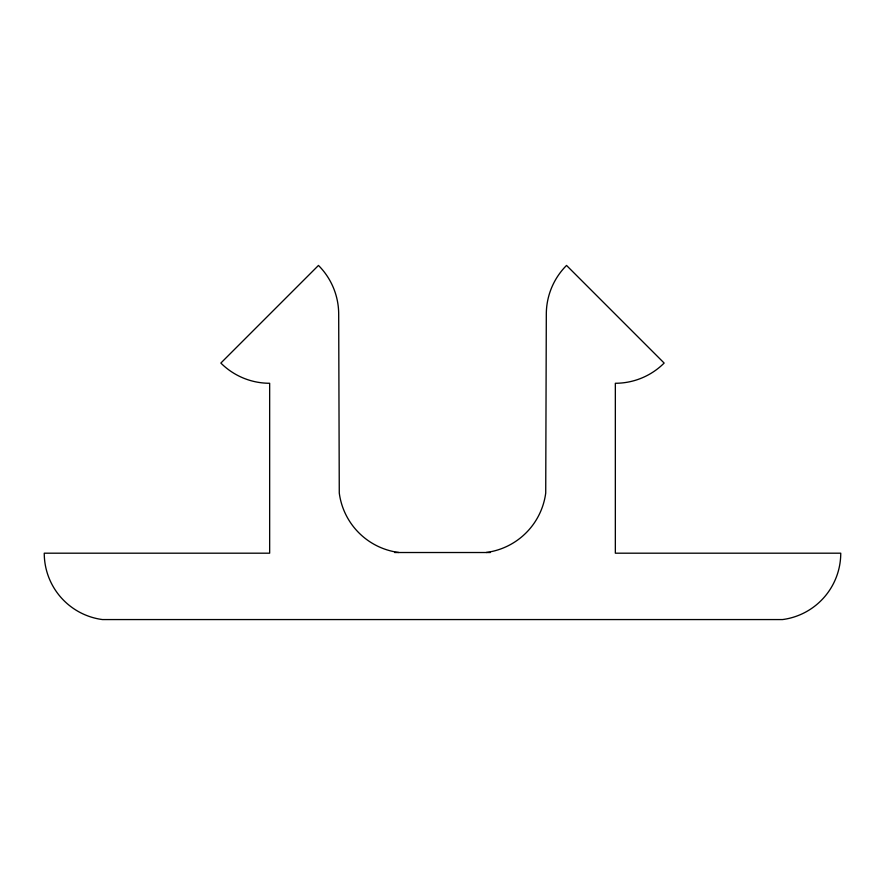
<?xml version="1.0" encoding="UTF-8"?>
<svg xmlns="http://www.w3.org/2000/svg" width="885" height="885" viewBox="0 0 885 885"><rect width="100%" height="100%" fill="white"/><g stroke="black" fill="none" stroke-linecap="round" stroke-linejoin="round"><path stroke-width="1.33" d="M394.622 552.517L490.378 552.517M486.285 552.472A69.03 69.03 0 0 0 545.724 493.045L546.31 314.241A69.03 69.03 0 0 1 566.533 265.434L664.148 363.06A69.03 69.03 0 0 1 615.341 383.271L615.341 553.191L840.75 553.191A66.939 66.939 0 0 1 782.55 619.566L102.45 619.566A66.939 66.939 0 0 1 44.25 553.191L269.659 553.191L269.659 383.271A69.03 69.03 0 0 1 220.852 363.06L318.467 265.434A69.03 69.03 0 0 1 338.69 314.241L339.276 493.045A69.03 69.03 0 0 0 398.715 552.472"/></g></svg>
